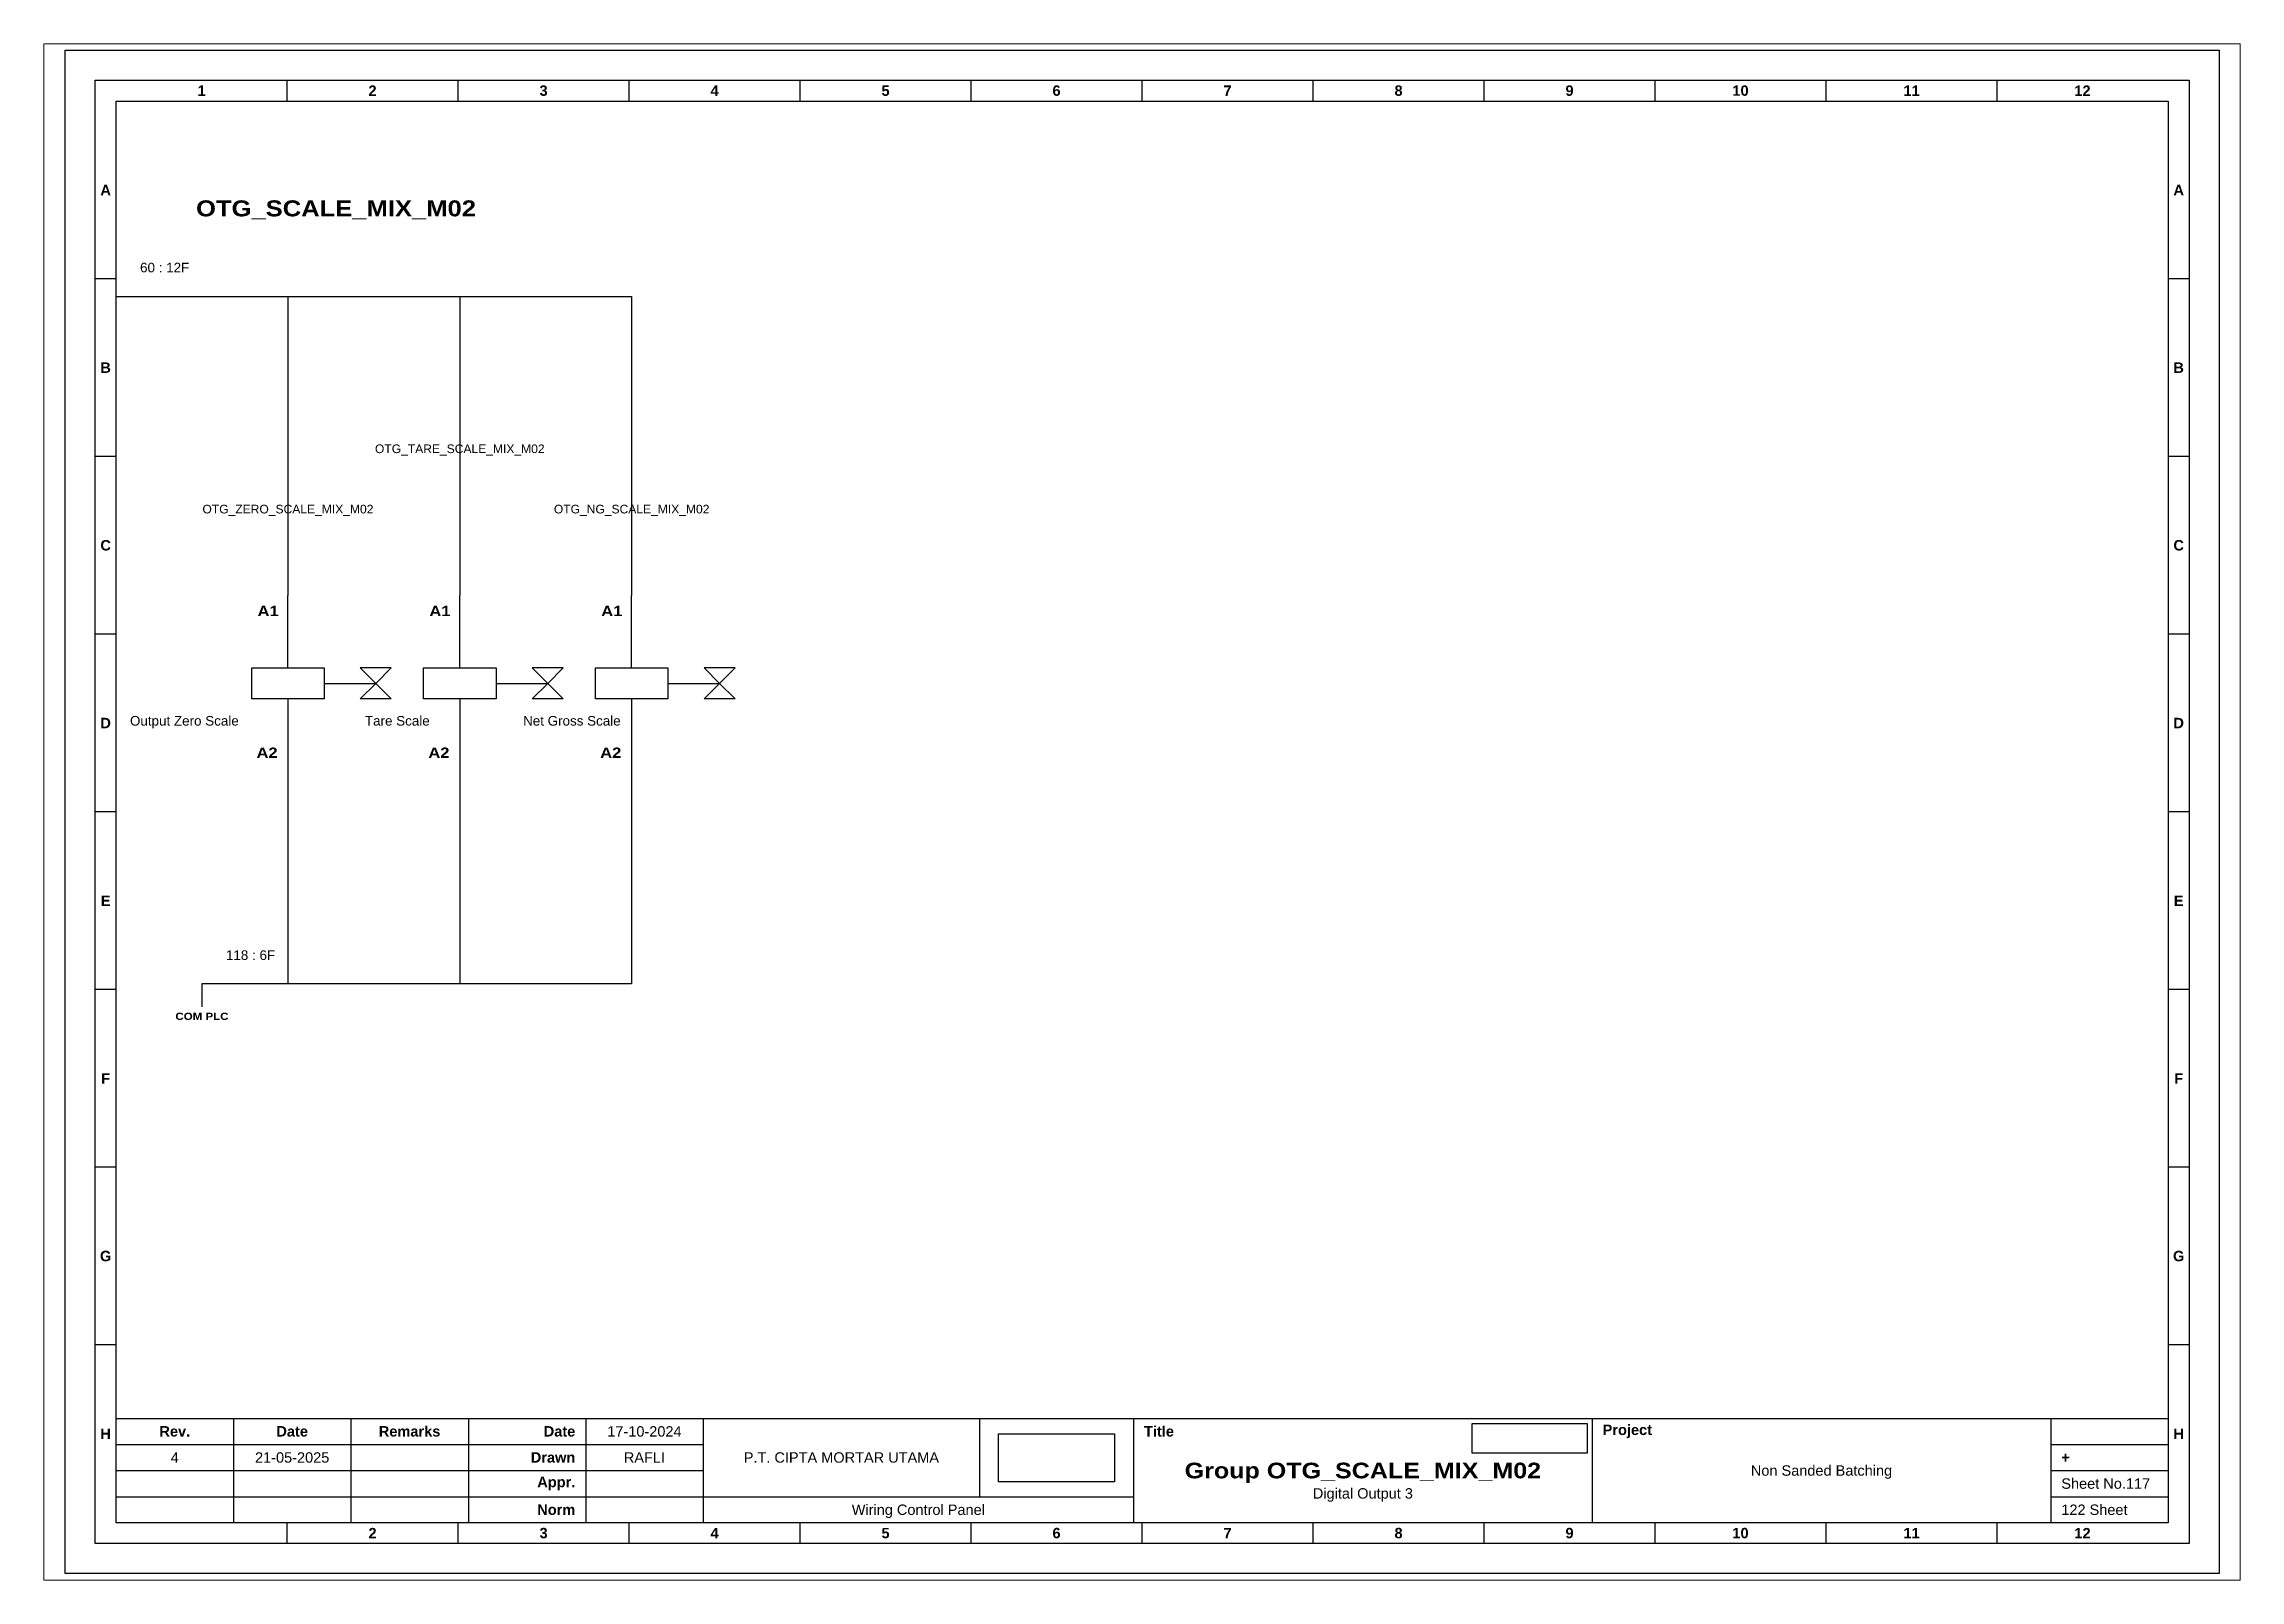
# Paper-space layout 'OTG_SCALE_MIX_M02' of a CAD drawing. Header units: centimetres, sheet in millimetres. Extents: x 0 to 821, y 0 to 574.
# The model-space entities are those that its viewports show. They can reach past a viewport. Long polylines and large blocks are cut down to what shows.
import ezdxf
from ezdxf.enums import TextEntityAlignment as Align

# ---------------------------------------------------------------- set-up
doc = ezdxf.new("R2010")
doc.units = ezdxf.units.CM
doc.header["$MEASUREMENT"] = 0
doc.layers.add('MU Project Line', color=7, linetype='Continuous', lineweight=0, true_color=0xfefefe)
doc.styles.add('Bold', font='ariblk.ttf', dxfattribs={"height": 25.4})
doc.styles.get("Standard").update_dxf_attribs({"font": 'arial.ttf'})
picture_1 = doc.add_image_def('image1.png', size_in_pixel=(2048, 847))
picture_2 = doc.add_image_def('image2.png', size_in_pixel=(2092, 542))

# ---------------------------------------------------------------- blocks, each defined once
blk = doc.blocks.new('KOP MU PROJECT')
at = {"color": 6, "ltscale": 50}
for p, q in [((27.74, 184.05), (27.74, 186.66)), ((49.13, 184.05), (49.13, 186.66)), ((70.51, 184.05), (70.51, 186.66)), ((91.89, 184.05), (91.89, 186.66)), ((113.27, 184.05), (113.27, 186.66)), ((134.66, 184.05), (134.66, 186.66)), ((156.04, 184.05), (156.04, 186.66)), ((177.42, 184.05), (177.42, 186.66)), ((198.8, 184.05), (198.8, 186.66)), ((220.19, 184.05), (220.19, 186.66)), ((241.57, 184.05), (241.57, 186.66)), ((6.36, 161.84), (3.75, 161.84)), ((265.59, 161.84), (262.98, 161.84)), ((6.36, 139.63), (3.75, 139.63)), ((265.59, 139.63), (262.98, 139.63)), ((6.36, 117.42), (3.75, 117.42)), ((265.59, 117.42), (262.98, 117.42)), ((6.36, 95.22), (3.75, 95.22)), ((265.59, 95.22), (262.98, 95.22)), ((6.36, 73.01), (3.75, 73.01)), ((265.59, 73.01), (262.98, 73.01)), ((6.36, 50.8), (3.75, 50.8)), ((265.59, 50.8), (262.98, 50.8)), ((6.36, 28.59), (3.75, 28.59)), ((265.59, 28.59), (262.98, 28.59)), ((27.74, 3.75), (27.74, 6.36)), ((49.13, 3.75), (49.13, 6.36)), ((70.51, 3.75), (70.51, 6.36)), ((91.89, 3.75), (91.89, 6.36)), ((113.27, 3.75), (113.27, 6.36)), ((134.66, 3.75), (134.66, 6.36)), ((156.04, 3.75), (156.04, 6.36)), ((177.42, 3.75), (177.42, 6.36)), ((198.8, 3.75), (198.8, 6.36)), ((220.19, 3.75), (220.19, 6.36)), ((241.57, 3.75), (241.57, 6.36))]:
    blk.add_line(p, q, dxfattribs=at)
at = {"ltscale": 50}
for p, q in [((6.36, 19.41), (262.98, 19.41)), ((21.04, 19.41), (21.04, 6.36)), ((35.72, 19.41), (35.72, 6.36)), ((50.41, 19.41), (50.41, 6.36)), ((65.09, 19.41), (65.09, 6.36)), ((79.77, 19.41), (79.77, 6.36)), ((114.35, 19.41), (114.35, 9.62)), ((133.6, 19.41), (133.6, 6.36)), ((190.95, 19.41), (190.95, 6.36)), ((248.3, 19.41), (248.3, 6.36)), ((6.36, 16.15), (79.77, 16.15)), ((248.3, 16.15), (262.98, 16.15)), ((6.36, 12.89), (79.77, 12.89)), ((248.3, 12.89), (262.98, 12.89)), ((6.36, 9.62), (133.6, 9.62)), ((248.3, 9.62), (262.98, 9.62))]:
    blk.add_line(p, q, dxfattribs=at)
at = {"color": 1, "ltscale": 50}
blk.add_lwpolyline([(269.34, 0), (0, 0), (0, 190.41), (269.34, 190.41)], close=True, dxfattribs=at)
at = {"color": 6, "ltscale": 50}
for points in [[(265.59, 3.75), (3.75, 3.75), (3.75, 186.66), (265.59, 186.66)], [(262.98, 6.36), (6.36, 6.36), (6.36, 184.05), (262.98, 184.05)]]:
    blk.add_lwpolyline(points, close=True, dxfattribs=at)
at = {"ltscale": 50, "char_height": 1.305, "attachment_point": 4}
for s, width, heights, insert in [('\\pxqc;{\\fArial|b1|i0|c0|p34;1}', 21.3825, [2.51], (6.36, 185.36)), ('\\pxqc;{\\fArial|b1|i0|c0|p34;2}', 21.3825, [2.51], (27.74, 185.36)), ('\\pxqc;{\\fArial|b1|i0|c0|p34;3}', 21.3825, [2.51], (49.13, 185.36)), ('\\pxqc;{\\fArial|b1|i0|c0|p34;4}', 21.3825, [2.51], (70.51, 185.36)), ('\\pxqc;{\\fArial|b1|i0|c0|p34;5}', 21.3825, [2.51], (91.89, 185.36)), ('\\pxqc;{\\fArial|b1|i0|c0|p34;6}', 21.3825, [2.51], (113.27, 185.36)), ('\\pxqc;{\\fArial|b1|i0|c0|p34;7}', 21.3825, [2.51], (134.66, 185.36)), ('\\pxqc;{\\fArial|b1|i0|c0|p34;8}', 21.3825, [2.51], (156.04, 185.36)), ('\\pxqc;{\\fArial|b1|i0|c0|p34;9}', 21.3825, [2.51], (177.42, 185.36)), ('\\pxqc;{\\fArial|b1|i0|c0|p34;10}', 21.3825, [2.51], (198.8, 185.36)), ('\\pxqc;{\\fArial|b1|i0|c0|p34;11}', 21.3825, [2.51], (220.19, 185.36)), ('\\pxqc;{\\fArial|b1|i0|c0|p34;12}', 21.3825, [2.51], (241.57, 185.36)), ('\\pxqc;{\\fArial|b1|i0|c0|p34;A}', 2.61, [2.51], (3.75, 172.95)), ('\\pxqc;{\\fArial|b1|i0|c0|p34;A}', 2.61, [2.51], (262.98, 172.95)), ('\\pxqc;{\\fArial|b1|i0|c0|p34;B}', 2.61, [2.51], (3.75, 150.74)), ('\\pxqc;{\\fArial|b1|i0|c0|p34;B}', 2.61, [2.51], (262.98, 150.74)), ('\\pxqc;{\\fArial|b1|i0|c0|p34;C}', 2.61, [2.51], (3.75, 128.53)), ('\\pxqc;{\\fArial|b1|i0|c0|p34;C}', 2.61, [2.51], (262.98, 128.53)), ('\\pxqc;{\\fArial|b1|i0|c0|p34;D}', 2.61, [2.51], (3.75, 106.32)), ('\\pxqc;{\\fArial|b1|i0|c0|p34;D}', 2.61, [2.51], (262.98, 106.32)), ('\\pxqc;{\\fArial|b1|i0|c0|p34;E}', 2.61, [2.51], (3.75, 84.11)), ('\\pxqc;{\\fArial|b1|i0|c0|p34;E}', 2.61, [2.51], (262.98, 84.11)), ('\\pxqc;{\\fArial|b1|i0|c0|p34;F}', 2.61, [2.51], (3.75, 61.9)), ('\\pxqc;{\\fArial|b1|i0|c0|p34;F}', 2.61, [2.51], (262.98, 61.9)), ('\\pxqc;{\\fArial|b1|i0|c0|p34;G}', 2.61, [2.51], (3.75, 39.69)), ('\\pxqc;{\\fArial|b1|i0|c0|p34;G}', 2.61, [2.51], (262.98, 39.69)), ('\\pxqc;{\\fArial|b1|i0|c0|p34;H}', 2.61, [2.51], (3.75, 17.47)), ('\\pxqc;{\\fArial|b1|i0|c0|p34;Rev.}', 14.6811, [2.88], (6.36, 17.78)), ('\\pxqc;{\\fArial|b1|i0|c0|p34;Date}', 14.6811, [2.88], (21.04, 17.78)), ('\\pxqc;{\\fArial|b1|i0|c0|p34;Remarks}', 14.6811, [2.88], (35.72, 17.78)), ('\\pxqr;{\\fArial|b1|i0|c0|p34;Date}', 13.3761, [2.88], (50.41, 17.78)), ('\\pxql;{\\fArial|b1|i0|c0|p34;Title}', 50.2419, [2.88], (134.9, 17.78)), ('\\pxql;{\\fArial|b1|i0|c0|p34;Project}', 50.2419, [2.88], (192.25, 17.78)), ('\\pxqc;{\\fArial|b1|i0|c0|p34;H}', 2.61, [2.51], (262.98, 17.47)), ('\\pxqr;{\\fArial|b1|i0|c0|p34;Drawn}', 13.3761, [2.88], (50.41, 14.52)), ('\\pxql;{\\fArial|b1|i0|c0|p34;+}', 14.6811, [2.88], (249.61, 14.52)), ('\\pxqr;{\\fArial|b1|i0|c0|p34;Appr.}', 13.3761, [2.88], (50.41, 11.26)), ('\\pxqr;{\\fArial|b1|i0|c0|p34;Norm}', 13.3761, [2.88], (50.41, 7.99)), ('\\pxqc;{\\fArial|b1|i0|c0|p34;2}', 21.3825, [2.51], (27.74, 5.06)), ('\\pxqc;{\\fArial|b1|i0|c0|p34;3}', 21.3825, [2.51], (49.13, 5.06)), ('\\pxqc;{\\fArial|b1|i0|c0|p34;4}', 21.3825, [2.51], (70.51, 5.06)), ('\\pxqc;{\\fArial|b1|i0|c0|p34;5}', 21.3825, [2.51], (91.89, 5.06)), ('\\pxqc;{\\fArial|b1|i0|c0|p34;6}', 21.3825, [2.51], (113.27, 5.06)), ('\\pxqc;{\\fArial|b1|i0|c0|p34;7}', 21.3825, [2.51], (134.66, 5.06)), ('\\pxqc;{\\fArial|b1|i0|c0|p34;8}', 21.3825, [2.51], (156.04, 5.06)), ('\\pxqc;{\\fArial|b1|i0|c0|p34;9}', 21.3825, [2.51], (177.42, 5.06)), ('\\pxqc;{\\fArial|b1|i0|c0|p34;10}', 21.3825, [2.51], (198.8, 5.06)), ('\\pxqc;{\\fArial|b1|i0|c0|p34;11}', 21.3825, [2.51], (220.19, 5.06)), ('\\pxqc;{\\fArial|b1|i0|c0|p34;12}', 21.3825, [2.51], (241.57, 5.06))]:
    blk.add_mtext_dynamic_manual_height_columns(s, width=width, gutter_width=0.0326, heights=heights, dxfattribs=dict(at, insert=insert))
at = {"ltscale": 50}
for tag, p in [('DATECREATED', (72.43, 17.78)), ('REV', (13.7, 14.52)), ('REVDATE', (28.38, 14.52)), ('REMARKS', (43.06, 14.52)), ('DRAWN', (72.43, 14.52)), ('COMPANY', (97.06, 14.52)), ('APPR', (72.43, 11.26)), ('PROJECT', (219.62, 12.89)), ('NORM', (72.43, 7.99)), ('DRAWINGCATEGORY', (106.68, 7.99)), ('DESCRIPTION', (162.27, 10.03))]:
    blk.add_attdef(tag, text='', height=1.3, dxfattribs=at).set_placement(p, align=Align.MIDDLE_CENTER)
at = {"ltscale": 50, "style": 'Bold'}
blk.add_attdef('TITLE', text='', height=1.96, dxfattribs=at).set_placement((162.27, 12.89), align=Align.MIDDLE_CENTER)
at = {"ltscale": 50}
for tag, p in [('SHEETNUMBER', (249.61, 11.26)), ('TOTALSHEET', (249.61, 7.99))]:
    blk.add_attdef(tag, text='', height=1.3, dxfattribs=at).set_placement(p, align=Align.MIDDLE_LEFT)
image = blk.add_image(picture_1, insert=(116.72, 11.48), size_in_units=(14.5, 6), dxfattribs=at)
image.dxf.flags = 15
image = blk.add_image(picture_2, insert=(175.94, 15.04), size_in_units=(14.36, 3.72), dxfattribs=at)
image.dxf.flags = 15

msp = doc.modelspace()

# ---------------------------------------------------------------- linework, layer by layer
at = {"color": 146, "ltscale": 50, "true_color": 0x105689}
for p, q in [((1587.87, 812.13), (1609.36, 812.13)), ((1609.36, 812.13), (1630.85, 812.13)), ((1609.36, 812.13), (1609.36, 774.74)), ((1630.85, 812.13), (1652.34, 812.13)), ((1630.85, 812.13), (1630.85, 774.74)), ((1652.34, 812.13), (1652.34, 774.74)), ((1609.36, 753.05), (1609.36, 726.19)), ((1630.85, 752.77), (1630.85, 726.19)), ((1652.34, 752.77), (1652.34, 726.19)), ((1652.34, 726.19), (1598.61, 726.19)), ((1598.61, 726.19), (1598.61, 723.31))]:
    msp.add_line(p, q, dxfattribs=at)
at = {"ltscale": 50}
for p, q in [((1609.36, 765.7), (1609.36, 774.74)), ((1630.85, 765.7), (1630.85, 774.74)), ((1652.34, 765.7), (1652.34, 774.74)), ((1613.88, 763.76), (1620.35, 763.76)), ((1635.38, 763.76), (1641.84, 763.76)), ((1656.87, 763.76), (1663.33, 763.76)), ((1609.36, 761.82), (1609.36, 752.77)), ((1630.85, 761.82), (1630.85, 752.77)), ((1652.34, 761.82), (1652.34, 752.77))]:
    msp.add_line(p, q, dxfattribs=at)
for points in [[(1604.84, 765.7), (1613.88, 765.7), (1613.88, 761.82), (1604.84, 761.82)], [(1620.35, 763.76), (1622.28, 765.7), (1618.41, 765.7)], [(1620.35, 763.76), (1622.28, 761.82), (1618.41, 761.82)], [(1626.33, 765.7), (1635.38, 765.7), (1635.38, 761.82), (1626.33, 761.82)], [(1641.84, 763.76), (1643.78, 765.7), (1639.9, 765.7)], [(1641.84, 763.76), (1643.78, 761.82), (1639.9, 761.82)], [(1647.82, 765.7), (1656.87, 765.7), (1656.87, 761.82), (1647.82, 761.82)], [(1663.33, 763.76), (1665.27, 765.7), (1661.39, 765.7)], [(1663.33, 763.76), (1665.27, 761.82), (1661.39, 761.82)]]:
    msp.add_lwpolyline(points, close=True, dxfattribs=at)

# ---------------------------------------------------------------- block references
msp.add_blockref('KOP MU PROJECT', (1581.51, 652.48)).add_auto_attribs({'DESCRIPTION': 'Digital Output 3', 'TITLE': 'Group OTG_SCALE_MIX_M02', 'PROJECT': 'Non Sanded Batching', 'COMPANY': 'P.T. CIPTA MORTAR UTAMA', 'DRAWINGCATEGORY': 'Wiring Control Panel', 'DRAWN': 'RAFLI', 'DATECREATED': '17-10-2024', 'REVDATE': '21-05-2025', 'REV': '4', 'SHEETNUMBER': 'Sheet No.117', 'TOTALSHEET': '122 Sheet'})

# ---------------------------------------------------------------- texts
at = {"ltscale": 500, "style": 'Bold'}
msp.add_text('OTG_SCALE_MIX_M02', height=2, dxfattribs=at).set_placement((1597.87, 822.13))
at = {"ltscale": 500}
for s, p in [('60 : 12F', (1590.87, 816.33)), ('118 : 6F', (1601.61, 730.39))]:
    msp.add_text(s, height=1.2, dxfattribs=at).set_placement(p, align=Align.TOP_LEFT)
at = {"ltscale": 50}
for s, p in [('OTG_TARE_SCALE_MIX_M02', (1630.85, 793.08)), ('OTG_ZERO_SCALE_MIX_M02', (1609.36, 785.54)), ('OTG_NG_SCALE_MIX_M02', (1652.34, 785.54))]:
    msp.add_text(s, height=1.08, dxfattribs=at).set_placement(p, align=Align.MIDDLE_CENTER)
at = {"ltscale": 500, "style": 'Bold'}
for p in [(1608.2, 773.45), (1629.69, 773.45), (1651.18, 773.45)]:
    msp.add_text('A1', height=1.292, dxfattribs=at).set_placement(p, align=Align.TOP_RIGHT)
at = {"ltscale": 50}
for s, p in [('Output Zero Scale', (1603.21, 758.12)), ('Tare Scale', (1627.09, 758.12)), ('Net Gross Scale', (1650.97, 758.12))]:
    msp.add_text(s, height=1.2, dxfattribs=at).set_placement(p, align=Align.BOTTOM_RIGHT)
at = {"ltscale": 500, "style": 'Bold'}
for p in [(1608.07, 754.06), (1629.56, 754.06), (1651.05, 754.06)]:
    msp.add_text('A2', height=1.292, dxfattribs=at).set_placement(p, align=Align.BOTTOM_RIGHT)
at = {"ltscale": 50, "style": 'Bold'}
msp.add_text('COM PLC', height=0.9, dxfattribs=at).set_placement((1598.61, 722.59), align=Align.TOP_CENTER)

psp = doc.layouts.new('OTG_SCALE_MIX_M02')

# ---------------------------------------------------------------- viewports
at = {"layer": 'MU Project Line'}
psp.add_viewport(center=(410.5, 287), size=(820.98, 573.9884), view_center_point=(1716.16, 747.68), view_height=192.0041, dxfattribs=at)

doc.saveas('drawing.dxf')
